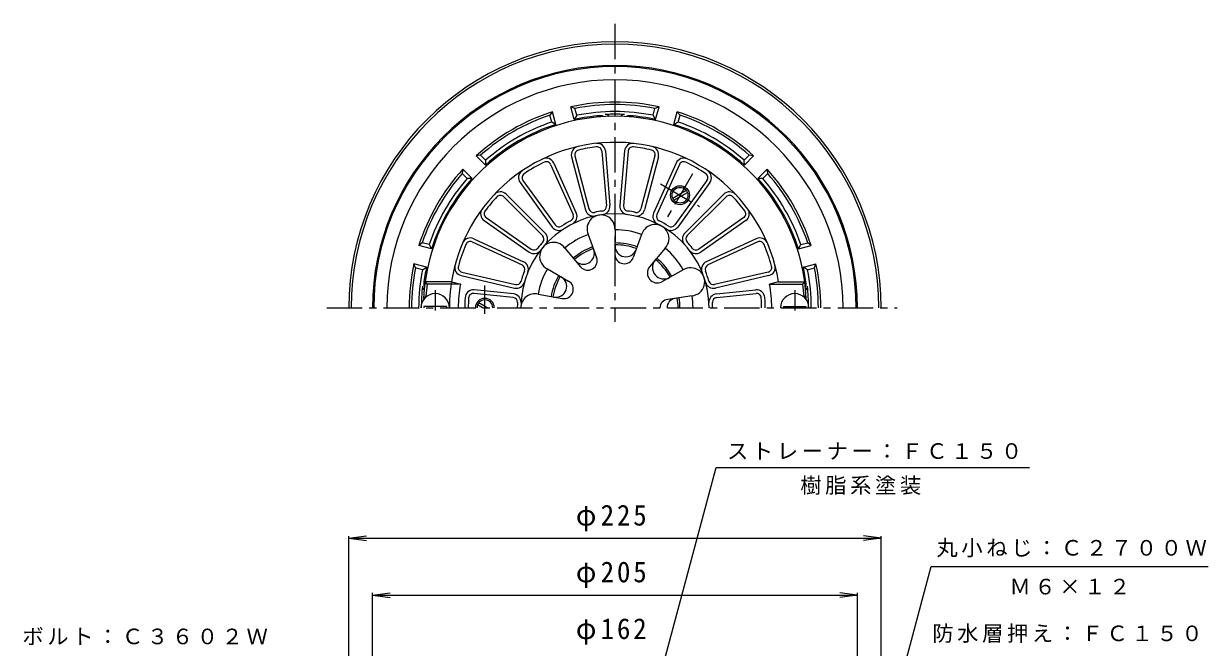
# Model space of a CAD drawing. Units: millimetres, scale not verified. Extents: x -283 to 223, y -346 to 389.
# Drawn here: x -282 to 219, y 125 to 389 of the extents above; entities that cross this region are included whole.
import ezdxf

# ---------------------------------------------------------------- set-up
doc = ezdxf.new("R2010")
doc.units = ezdxf.units.MM
doc.header["$LTSCALE"] = 3
doc.linetypes.add('CHAIN1', pattern=[8, 5, -1, 1, -1])
for name, color, linetype, lineweight in [('0-0_通り芯', 3, 'Continuous', 9), ('0-1_躯体', 2, 'Continuous', 9), ('0-2_仕上', 6, 'Continuous', 9), ('0-4_その他', 7, 'Continuous', 9), ('0-5_寸法', 7, 'Continuous', 9)]:
    doc.layers.add(name, color=color, linetype=linetype, lineweight=lineweight)
doc.styles.add('ＭＳ ゴシック', font='')
doc.styles.get('ＭＳ ゴシック').set_extended_font_data('MS Gothic')

msp = doc.modelspace()

# ---------------------------------------------------------------- linework, layer by layer
at = {"layer": '0-0_通り芯', "linetype": 'CHAIN1'}
for p, q in [((-31.986, 388.631), (-31.986, 262.483)), ((-153.83, 268.456), (87.375, 268.456))]:
    msp.add_line(p, q, dxfattribs=at)
at = {"layer": '0-0_通り芯'}
for radius in [112.5, 111.5]:
    msp.add_arc((-31.986, 268.456), radius, 0, 180, dxfattribs=at)
at = {"layer": '0-1_躯体'}
for p, q in [((-58.344, 351.367), (-59.512, 349.932)), ((-56.919, 346.048), (-58.344, 351.367)), ((-49.191, 348.119), (-50.616, 353.438)), ((-48.887, 352.779), (-50.616, 353.438)), ((-48.109, 349.875), (-48.887, 352.779)), ((-15.864, 349.875), (-15.086, 352.779)), ((-13.357, 353.438), (-15.086, 352.779)), ((-14.782, 348.119), (-13.357, 353.438)), ((-7.054, 346.048), (-5.629, 351.367)), ((-4.461, 349.932), (-5.629, 351.367)), ((-58.734, 347.028), (-59.512, 349.932)), ((-56.919, 346.048), (-58.734, 347.028)), ((-48.109, 349.875), (-49.191, 348.119)), ((-14.782, 348.119), (-15.864, 349.875)), ((-5.239, 347.028), (-7.054, 346.048)), ((-5.239, 347.028), (-4.461, 349.932)), ((-88.784, 333.031), (-90.611, 332.737)), ((-86.718, 328.844), (-90.611, 332.737)), ((-86.658, 330.906), (-88.784, 333.031)), ((-86.658, 330.906), (-86.718, 328.844)), ((22.685, 330.906), (24.811, 333.031)), ((22.745, 328.844), (22.685, 330.906)), ((22.745, 328.844), (26.638, 332.737)), ((26.638, 332.737), (24.811, 333.031)), ((-96.268, 327.08), (-96.562, 325.253)), ((-92.375, 323.187), (-96.268, 327.08)), ((28.402, 323.187), (32.295, 327.08)), ((32.589, 325.253), (32.295, 327.08)), ((-94.436, 323.127), (-96.562, 325.253)), ((-92.375, 323.187), (-94.436, 323.127)), ((30.464, 323.127), (28.402, 323.187)), ((30.464, 323.127), (32.589, 325.253)), ((-113.463, 295.981), (-114.898, 294.813)), ((-110.559, 295.203), (-113.463, 295.981)), ((46.586, 295.203), (49.49, 295.981)), ((50.925, 294.813), (49.49, 295.981)), ((-109.579, 293.388), (-114.898, 294.813)), ((-110.559, 295.203), (-109.579, 293.388)), ((45.606, 293.388), (46.586, 295.203)), ((45.606, 293.388), (50.925, 294.813)), ((-111.65, 285.66), (-116.968, 287.085)), ((-116.31, 285.356), (-116.968, 287.085)), ((-113.406, 284.578), (-111.65, 285.66)), ((47.677, 285.66), (52.995, 287.085)), ((49.433, 284.578), (47.677, 285.66)), ((52.337, 285.356), (52.995, 287.085)), ((-113.406, 284.578), (-116.31, 285.356)), ((49.433, 284.578), (52.337, 285.356))]:
    msp.add_line(p, q, dxfattribs=at)
at = {"layer": '0-1_躯体', "color": 4, "linetype": 'CHAIN1'}
for p, q in [((-12.71, 320.835), (3.737, 311.339)), ((0.765, 325.183), (-9.739, 306.989)), ((-86.986, 265.942), (-86.986, 277.951))]:
    msp.add_line(p, q, dxfattribs=at)
at = {"layer": '0-1_躯体', "color": 4}
for p, q in [((-7.582, 314.877), (-1.891, 318.163)), ((-7.082, 314.011), (-1.391, 317.297)), ((-85.986, 268.456), (-89.582, 270.531)), ((-87.986, 268.456), (-90.082, 269.665))]:
    msp.add_line(p, q, dxfattribs=at)
for radius in [4, 3.324]:
    msp.add_circle((-4.487, 316.087), radius, dxfattribs=at)
at = {"layer": '0-1_躯体'}
for centre, radius, start, end in [((-31.986, 268.456), 102.5, 0, 180), ((-31.986, 268.456), 102, 0, 180), ((-31.986, 268.456), 96.441, 0, 180), ((-31.986, 268.456), 87, 107.63522, 132.36475), ((-31.986, 268.456), 87, 77.63521, 102.36473), ((-31.986, 268.456), 86, 78.66673, 101.33322), ((-31.986, 268.456), 83, 78.79945, 101.20047), ((-31.986, 268.456), 87, 47.63521, 72.36473), ((-31.986, 268.456), 86, 108.66675, 131.33324), ((-31.986, 268.456), 81.5, 107.81322, 132.18677), ((-31.986, 268.456), 83, 108.79947, 131.20049), ((-31.986, 268.456), 81.5, 94.32831, 102.18675), ((-37.986, 347.729), 2, 52.44618, 94.32849), ((-31.986, 268.456), 81.876, 87.12955, 92.87045), ((-35.986, 348.231), 2, 36.49393, 92.87048), ((-27.986, 348.231), 2, 87.12952, 143.50607), ((-25.986, 347.729), 2, 85.67151, 127.55382), ((-31.986, 268.456), 81.5, 77.8132, 85.67166), ((-31.986, 268.456), 81.5, 47.8132, 72.18675), ((-31.986, 268.456), 83, 48.79945, 71.20047), ((-31.986, 268.456), 86, 48.66673, 71.33322), ((-31.986, 268.456), 87, 137.63521, 162.36473), ((-31.986, 268.456), 87, 17.63522, 42.36475), ((-31.986, 268.456), 86, 138.66673, 161.33322), ((-31.986, 268.456), 83, 138.79945, 161.20047), ((-31.986, 268.456), 81.5, 137.8132, 162.18675), ((-31.986, 268.456), 81.5, 17.81322, 42.18677), ((-31.986, 268.456), 83, 18.79947, 41.20049), ((-31.986, 268.456), 86, 18.66675, 41.33324), ((-31.986, 268.456), 87, 167.63525, 180), ((-31.986, 268.456), 81.5, 167.81323, 172.77383), ((-31.986, 268.456), 81.5, 7.22617, 12.18677), ((-31.986, 268.456), 87, 359.99998, 12.36475), ((-31.986, 268.456), 86, 168.66676, 180), ((-31.986, 268.456), 83, 168.79951, 180), ((-31.986, 268.456), 83, 359.99998, 11.20049), ((-31.986, 268.456), 86, 359.99998, 11.33324), ((-31.986, 268.456), 81.876, 173.5304, 180), ((-111.353, 277.456), 2, 173.52994, 229.91017), ((-110.855, 278.456), 2, 172.77383, 214.65857), ((46.882, 278.456), 2, 325.34143, 7.22617), ((47.38, 277.456), 2, 310.089, 6.47006), ((-31.986, 268.456), 81.876, 0, 6.4696)]:
    msp.add_arc(centre, radius, start, end, dxfattribs=at)
at = {"layer": '0-1_躯体', "color": 4}
for radius in [4, 3.324]:
    msp.add_arc((-86.986, 268.456), radius, 0, 180, dxfattribs=at)
at = {"layer": '0-2_仕上'}
for p, q in [((-50.35, 332.356), (-44.438, 309.887)), ((-48.899, 332.738), (-42.988, 310.269)), ((-37.538, 334.693), (-35.597, 311.541)), ((-36.043, 334.819), (-34.103, 311.666)), ((-27.93, 334.819), (-29.87, 311.666)), ((-26.435, 334.693), (-28.376, 311.541)), ((-15.074, 332.738), (-20.985, 310.269)), ((-13.623, 332.356), (-19.535, 309.887)), ((-59.219, 329.091), (-49.7, 307.896)), ((-57.851, 329.705), (-48.332, 308.511)), ((-6.122, 329.705), (-15.641, 308.511)), ((-4.754, 329.091), (-14.273, 307.896)), ((-72.098, 321.48), (-58.503, 302.639)), ((-70.882, 322.357), (-57.286, 303.517)), ((6.909, 322.357), (-6.687, 303.517)), ((8.125, 321.48), (-5.47, 302.639)), ((-77.948, 316.498), (-61.512, 300.076)), ((13.975, 316.498), (-2.461, 300.076)), ((-79.008, 315.436), (-62.572, 299.015)), ((15.035, 315.436), (-1.401, 299.015)), ((-86.419, 306.605), (-67.392, 293.27)), ((22.446, 306.605), (3.419, 293.27)), ((-87.28, 305.377), (-68.253, 292.042)), ((-31.967, 301.456), (-31.973, 291.085)), ((23.307, 305.377), (4.28, 292.042)), ((-92.331, 296.328), (-71.238, 286.585)), ((-91.702, 297.689), (-70.609, 287.947)), ((-43.292, 299.459), (-39.739, 289.716)), ((-20.719, 299.472), (-24.26, 289.725)), ((27.729, 297.689), (6.636, 287.947)), ((28.358, 296.328), (7.265, 286.585)), ((-53.183, 293.748), (-46.522, 285.8)), ((-10.759, 293.722), (-17.43, 285.782)), ((-97.051, 282.132), (-74.428, 276.841)), ((-96.71, 283.593), (-74.086, 278.302)), ((-60.575, 284.938), (-51.591, 279.759)), ((-3.127, 284.46), (-12.197, 279.431)), ((32.737, 283.593), (10.113, 278.302)), ((33.078, 282.132), (10.455, 276.841)), ((-111.394, 278.456), (-112.25, 279.456)), ((-101.077, 279.456), (-112.25, 279.456)), ((-97.316, 278.456), (-111.394, 278.456)), ((-101.077, 279.456), (-97.316, 278.456)), ((-74.848, 274.328), (-91.506, 276.024)), ((10.875, 274.328), (27.533, 276.024)), ((37.104, 279.456), (33.343, 278.456)), ((33.343, 278.456), (47.422, 278.456)), ((37.104, 279.456), (48.277, 279.456)), ((47.422, 278.456), (48.277, 279.456)), ((-111.954, 273.456), (-112.888, 272.456)), ((-112.477, 272.456), (-112.888, 272.456)), ((-111.321, 273.456), (-111.954, 273.456)), ((-75, 272.836), (-91.658, 274.532)), ((-64.482, 274.206), (-54.27, 272.399)), ((0.612, 273.586), (-9.632, 271.973)), ((11.027, 272.836), (27.685, 274.532)), ((47.348, 273.456), (47.981, 273.456)), ((47.981, 273.456), (48.915, 272.456)), ((48.504, 272.456), (48.915, 272.456)), ((-103.236, 269.056), (-103.236, 268.456)), ((39.263, 269.056), (39.263, 268.456))]:
    msp.add_line(p, q, dxfattribs=at)
at = {"layer": '0-2_仕上', "linetype": 'CHAIN1'}
for p, q in [((-107.986, 275.858), (-107.986, 267.309)), ((-107.986, 275.858), (-107.986, 267.309)), ((44.013, 275.858), (44.013, 267.309))]:
    msp.add_line(p, q, dxfattribs=at)
at = {"layer": '0-2_仕上'}
for points in [[(-103.236, 269.056), (-112.736, 269.056), (-112.736, 268.456)], [(39.263, 269.056), (48.763, 269.056), (48.763, 268.456)]]:
    msp.add_lwpolyline(points, dxfattribs=at)
for centre, radius, start, end in [((-31.986, 268.456), 81, 2.83057, 177.16943), ((-31.986, 268.456), 70, 9.04616, 179.99998), ((-46.965, 333.247), 3.5, 103.01149, 194.74059), ((-31.986, 268.456), 68.5, 96.51418, 103.01707), ((-31.986, 268.456), 68.5, 96.51433, 103.01723), ((-39.531, 334.526), 3.5, 4.79076, 96.51379), ((-39.531, 334.526), 2, 4.79076, 96.51379), ((-24.442, 334.526), 3.5, 83.48634, 175.20938), ((-24.442, 334.526), 2, 83.48615, 175.20918), ((-31.986, 268.456), 68.5, 76.98291, 83.48581), ((-31.986, 268.456), 68.5, 76.98276, 83.48566), ((-17.008, 333.247), 3.5, 345.25955, 76.98865), ((-61.044, 328.271), 3.5, 24.18591, 115.90903), ((-46.965, 333.247), 2, 103.01149, 194.74059), ((-17.008, 333.247), 2, 345.25935, 76.98845), ((-2.929, 328.271), 3.5, 64.09085, 155.81396), ((-69.26, 323.528), 3.5, 124.09094, 215.81406), ((-31.986, 268.456), 68.5, 115.90936, 124.09065), ((-61.044, 328.271), 2, 24.18591, 115.90903), ((-2.929, 328.271), 2, 64.09097, 155.81409), ((-31.986, 268.456), 68.5, 55.90935, 64.09064), ((5.287, 323.528), 3.5, 324.18594, 55.90906), ((-69.26, 323.528), 2, 124.09094, 215.81406), ((5.287, 323.528), 2, 324.18594, 55.90906), ((-80.422, 314.022), 3.5, 45.02505, 136.74809), ((-80.422, 314.022), 2, 45.02505, 136.74809), ((16.449, 314.022), 3.5, 43.25191, 134.97495), ((16.449, 314.022), 2, 43.25191, 134.97495), ((-31.986, 268.456), 68.5, 136.74847, 143.25137), ((-31.986, 268.456), 68.5, 136.74863, 143.25153), ((-37.59, 311.374), 2, 277.43927, 4.79076), ((-37.59, 311.374), 3.5, 277.43927, 4.79076), ((-26.382, 311.374), 3.5, 175.20938, 262.56087), ((-26.382, 311.374), 2, 175.20918, 262.56067), ((-31.986, 268.456), 68.5, 36.74863, 43.25153), ((-31.986, 268.456), 68.5, 36.74847, 43.25137), ((-85.271, 308.243), 3.5, 143.24579, 234.97488), ((-85.271, 308.243), 2, 143.24579, 234.97488), ((-31.986, 268.456), 39.782, 0, 180), ((-51.525, 307.077), 2, 296.83452, 24.18582), ((-51.525, 307.077), 3.5, 296.83452, 24.18582), ((-41.053, 310.778), 3.5, 194.74059, 282.09221), ((-37.868, 301.811), 5.912, 356.55209, 203.44781), ((-41.053, 310.778), 2, 194.74059, 282.09221), ((-31.986, 268.456), 41.282, 97.43924, 102.09219), ((-31.986, 268.456), 41.282, 77.90781, 82.56076), ((-22.919, 310.778), 3.5, 257.90793, 345.25955), ((-22.919, 310.778), 2, 257.90773, 345.25935), ((-12.448, 307.077), 3.5, 155.81418, 243.16548), ((-12.448, 307.077), 2, 155.81418, 243.16548), ((21.298, 308.243), 2, 305.02512, 36.75421), ((21.298, 308.243), 3.5, 305.02512, 36.75421), ((-55.664, 304.687), 3.5, 215.81445, 303.16591), ((-55.664, 304.687), 2, 215.81445, 303.16591), ((-31.986, 268.456), 41.282, 116.8344, 123.1656), ((-31.986, 268.456), 33, 70.03456, 89.96542), ((-15.051, 297.788), 5.912, 316.55206, 163.44781), ((-31.986, 268.456), 41.282, 56.8344, 63.1656), ((-8.308, 304.687), 3.5, 236.83409, 324.18553), ((-8.308, 304.687), 2, 236.83409, 324.18553), ((-93.169, 294.512), 3.5, 65.20851, 156.93163), ((-93.169, 294.512), 2, 65.20851, 156.93163), ((-31.986, 268.456), 41.282, 137.67354, 142.32649), ((-57.932, 290.227), 5.912, 36.55206, 243.44781), ((-63.986, 297.6), 2, 317.67357, 45.02505), ((-63.986, 297.6), 3.5, 317.67357, 45.02505), ((-31.986, 268.456), 33, 110.03453, 129.96542), ((-31.986, 268.456), 27.441, 70.03458, 89.96544), ((0.013, 297.6), 3.5, 134.97495, 222.32643), ((0.013, 297.6), 2, 134.97495, 222.32643), ((-31.986, 268.456), 41.282, 37.67351, 42.32646), ((29.196, 294.512), 3.5, 23.0685, 114.79161), ((29.196, 294.512), 2, 23.06836, 114.79147), ((-31.986, 268.456), 68.5, 156.93196, 165.11325), ((-66.245, 294.908), 3.5, 234.97488, 322.32651), ((-66.245, 294.908), 2, 234.97488, 322.32651), ((-31.986, 268.456), 27.441, 110.03459, 129.96548), ((-31.986, 268.456), 26.672, 110.03459, 129.96548), ((-45.288, 291.495), 4.604, 219.96553, 20.03441), ((-27.997, 291.083), 3.976, 179.96577, 340.03456), ((-27.367, 294.655), 4.604, 178.59654, 340.03436), ((-31.986, 268.456), 26.672, 70.03458, 89.96255), ((-31.986, 268.456), 33, 29.01193, 49.96544), ((2.272, 294.908), 3.5, 217.67349, 305.02512), ((2.272, 294.908), 2, 217.67349, 305.02512), ((-31.986, 268.456), 68.5, 14.88675, 23.06804), ((-96.254, 285.54), 3.5, 165.11354, 256.83665), ((-96.254, 285.54), 2, 165.11354, 256.83665), ((-72.076, 284.77), 2, 337.85712, 65.20842), ((-72.076, 284.77), 3.5, 337.85712, 65.20842), ((-43.475, 288.354), 3.976, 219.96559, 20.03447), ((-14.064, 283.224), 4.223, 142.76042, 296.21727), ((-11.234, 285.555), 4.889, 139.96562, 299.01205), ((-31.986, 268.456), 26.672, 29.01196, 49.96544), ((-31.986, 268.456), 27.441, 29.01193, 49.96542), ((8.104, 284.77), 3.5, 114.79149, 202.14279), ((8.104, 284.77), 2, 114.7917, 202.14301), ((32.281, 285.54), 2, 283.16347, 14.88658), ((32.281, 285.54), 3.5, 283.16325, 14.88637), ((-31.986, 268.456), 41.282, 157.85699, 164.1882), ((-31.986, 268.456), 33, 150.03458, 169.96539), ((-31.986, 268.456), 27.441, 150.03459, 169.96532), ((-31.986, 268.456), 26.672, 150.03464, 169.96533), ((-56.986, 277.555), 4.604, 259.9653, 60.03455), ((0.043, 279.47), 5.912, 275.52946, 122.42522), ((-31.986, 268.456), 41.282, 15.81181, 22.14302), ((-44.639, 268.456), 67.5, 171.48038, 175.752), ((-44.487, 268.456), 53.768, 169.28145, 180), ((-91.861, 272.542), 3.5, 84.18587, 176.47685), ((-73.631, 280.249), 3.5, 256.83705, 344.18851), ((-73.631, 280.249), 2, 256.83705, 344.18851), ((-53.577, 276.314), 3.976, 259.96532, 60.03438), ((9.658, 280.249), 3.5, 195.8114, 283.16284), ((9.658, 280.249), 2, 195.81161, 283.16306), ((27.888, 272.542), 3.5, 3.52315, 95.81413), ((-19.486, 268.456), 53.768, 0, 10.71855), ((-19.334, 268.456), 67.5, 4.248, 8.51962), ((-107.986, 268.456), 6, 0, 180), ((-26.986, 268.456), 68.5, 176.51784, 180.00002), ((-25.486, 268.456), 68.5, 176.47702, 180.00002), ((-91.861, 272.542), 2, 84.18587, 176.47685), ((-75.203, 270.846), 2, 356.83449, 84.18579), ((-75.203, 270.846), 3.5, 356.83449, 84.18579), ((-31.986, 268.456), 41.282, 176.83437, 180.00003), ((-65.857, 268.456), 5.912, 76.55188, 180.00024), ((-9.489, 268.456), 3.497, 92.32417, 180), ((-5.937, 268.456), 4.049, 98.94276, 179.99983), ((-31.986, 268.456), 26.672, 0, 8.94281), ((-31.986, 268.456), 27.441, 0, 8.94281), ((-31.986, 268.456), 33, 0, 8.94284), ((11.23, 270.846), 3.5, 95.81409, 183.16539), ((11.23, 270.846), 2, 95.81421, 183.16551), ((-31.986, 268.456), 41.282, 359.99992, 3.16559), ((27.888, 272.542), 2, 3.52315, 95.81413), ((-38.486, 268.456), 68.5, 359.99997, 3.52296), ((-36.986, 268.456), 68.5, 359.99997, 3.48215), ((44.013, 268.456), 6, 0, 180)]:
    msp.add_arc(centre, radius, start, end, dxfattribs=at)
at = {"layer": '0-4_その他'}
for p, q in [((-144.486, 170.988), (-137.051, 171.967)), ((-144.486, -54.869), (-144.486, 171.888)), ((-144.486, 170.988), (-137.051, 170.009)), ((-144.486, 170.988), (80.514, 170.988)), ((80.514, 170.988), (73.078, 171.967)), ((80.514, 170.988), (73.078, 170.009)), ((80.514, -54.869), (80.514, 171.888)), ((-134.486, 146.988), (-127.051, 147.967)), ((-134.486, -49.012), (-134.486, 147.888)), ((-134.486, 146.988), (70.514, 146.988)), ((-134.486, 146.988), (-127.051, 146.009)), ((70.514, 146.988), (63.078, 147.967)), ((70.514, 146.988), (63.078, 146.009)), ((70.514, -49.012), (70.514, 147.888))]:
    msp.add_line(p, q, dxfattribs=at)
at = {"layer": '0-5_寸法'}
for p, q in [((-18.566, 91.372), (10.805, 200.988)), ((10.805, 200.988), (143.269, 200.988)), ((46.602, -46.753), (101.73, 158.988)), ((101.73, 158.988), (218.854, 158.988))]:
    msp.add_line(p, q, dxfattribs=at)

# ---------------------------------------------------------------- texts
at = {"layer": '0-4_その他', "color": 2, "char_height": 8.798, "attachment_point": 7, "style": 'ＭＳ ゴシック'}
for s, insert in [('\\T1.21;\\W0.95;φ225', (-48.486, 173.988)), ('\\T1.21;\\W0.95;φ205', (-48.486, 149.988)), ('\\T1.21;\\W0.95;φ162', (-48.486, 125.988))]:
    msp.add_mtext(s, dxfattribs=dict(at, insert=insert))
at = {"layer": '0-5_寸法', "char_height": 6.598, "attachment_point": 7, "style": 'ＭＳ ゴシック'}
for s, insert in [('\\T1.17;ストレーナー：ＦＣ１５０', (15.373, 204.236)), ('\\T1.17;樹脂系塗装', (46.366, 189.359)), ('\\T1.17;丸小ねじ：Ｃ２７００Ｗ', (103.927, 162.922)), ('\\T1.17;Ｍ６×１２', (134.792, 147.144)), ('\\T1.17;ボルト：Ｃ３６０２Ｗ', (-282.499, 125.788)), ('\\T1.17;防水層押え：ＦＣ１５０', (102.152, 126.755))]:
    msp.add_mtext(s, dxfattribs=dict(at, insert=insert))

doc.saveas('drawing.dxf')
